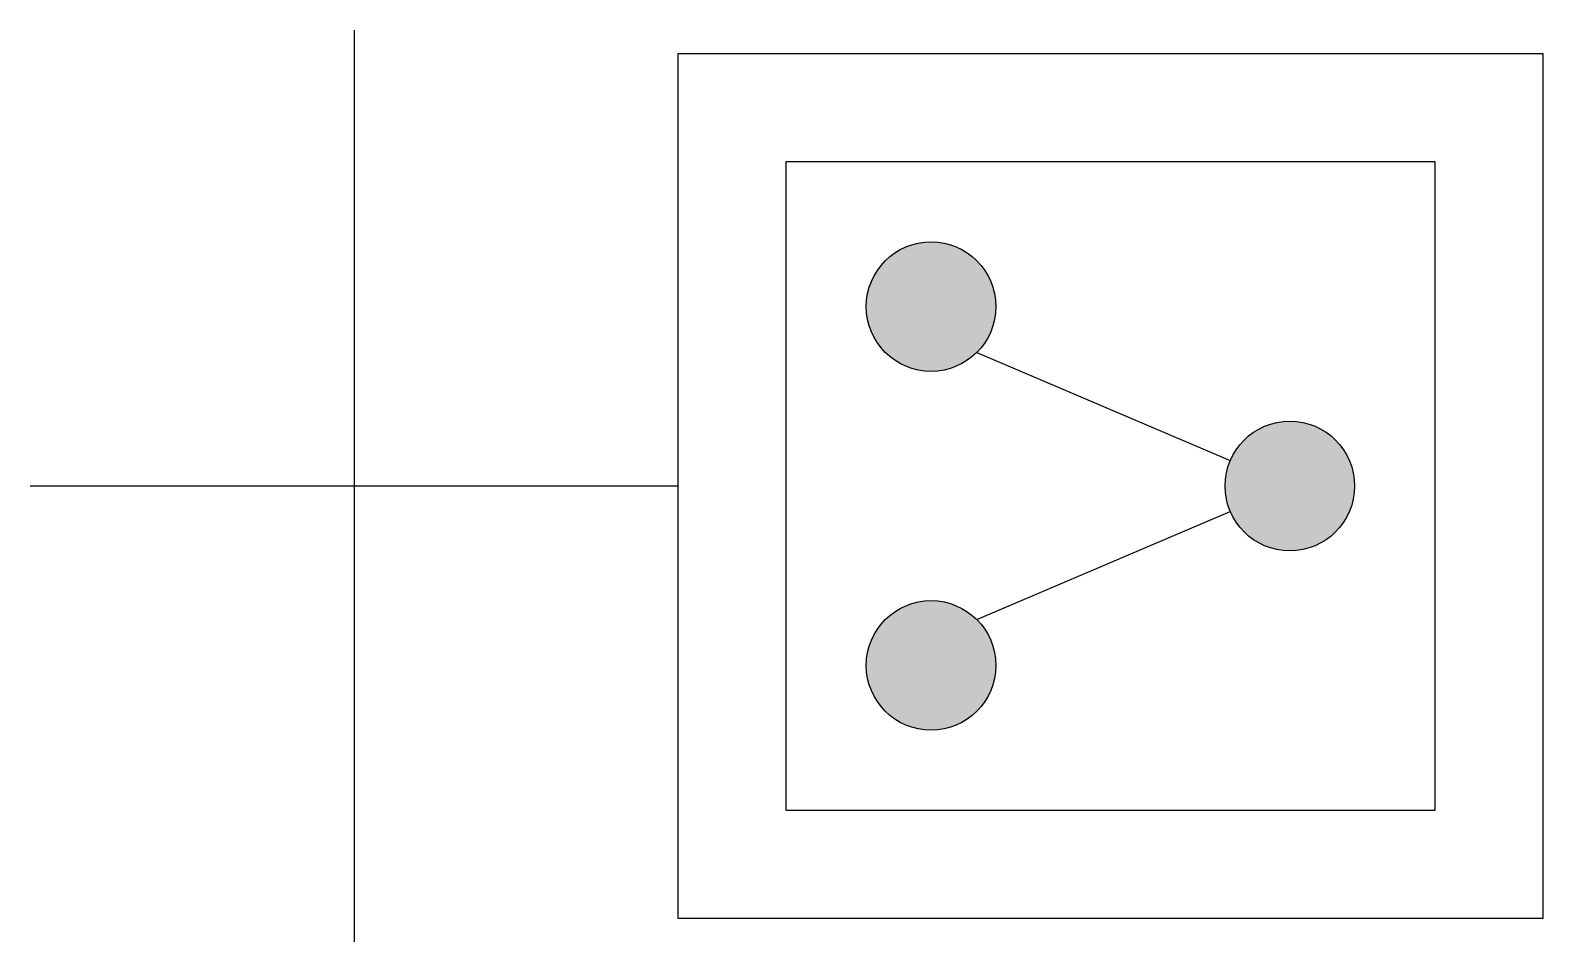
# Model space of a CAD drawing. Header units: metres. Extents: x 0 to 7, y -2.11 to 2.11.
import ezdxf

# ---------------------------------------------------------------- set-up
doc = ezdxf.new("R2010")
doc.units = ezdxf.units.M

msp = doc.modelspace()

# ---------------------------------------------------------------- hatches: boundary and pattern name
h = msp.add_hatch(color=256)
h.dxf.hatch_style = 1
edge = h.paths.add_edge_path()
edge.add_arc((4.171, 0.8305), 0.3, 0, 360)
h = msp.add_hatch(color=256)
h.dxf.hatch_style = 1
edge = h.paths.add_edge_path()
edge.add_arc((5.832, 0), 0.3, 0, 360)
h = msp.add_hatch(color=256)
h.dxf.hatch_style = 1
edge = h.paths.add_edge_path()
edge.add_arc((4.171, -0.8305), 0.3, 0, 360)

# ---------------------------------------------------------------- linework, layer by layer
for p, q in [((1.5, 2.1096), (1.5, -2.1096)), ((4.3831, 0.6184), (5.5561, 0.1178)), ((1.5, 0), (0, 0)), ((3, 0), (1.5, 0)), ((4.3831, -0.6184), (5.5561, -0.1178))]:
    msp.add_line(p, q)
for points in [[(3, 2.0015), (7.003, 2.0015), (7.003, -2.0015), (3, -2.0015)], [(3.5, 1.5015), (6.503, 1.5015), (6.503, -1.5015), (3.5, -1.5015)]]:
    msp.add_lwpolyline(points, close=True)
for centre in [(4.171, 0.8305), (5.832, 0), (4.171, -0.8305)]:
    msp.add_circle(centre, 0.3)

doc.saveas('drawing.dxf')
